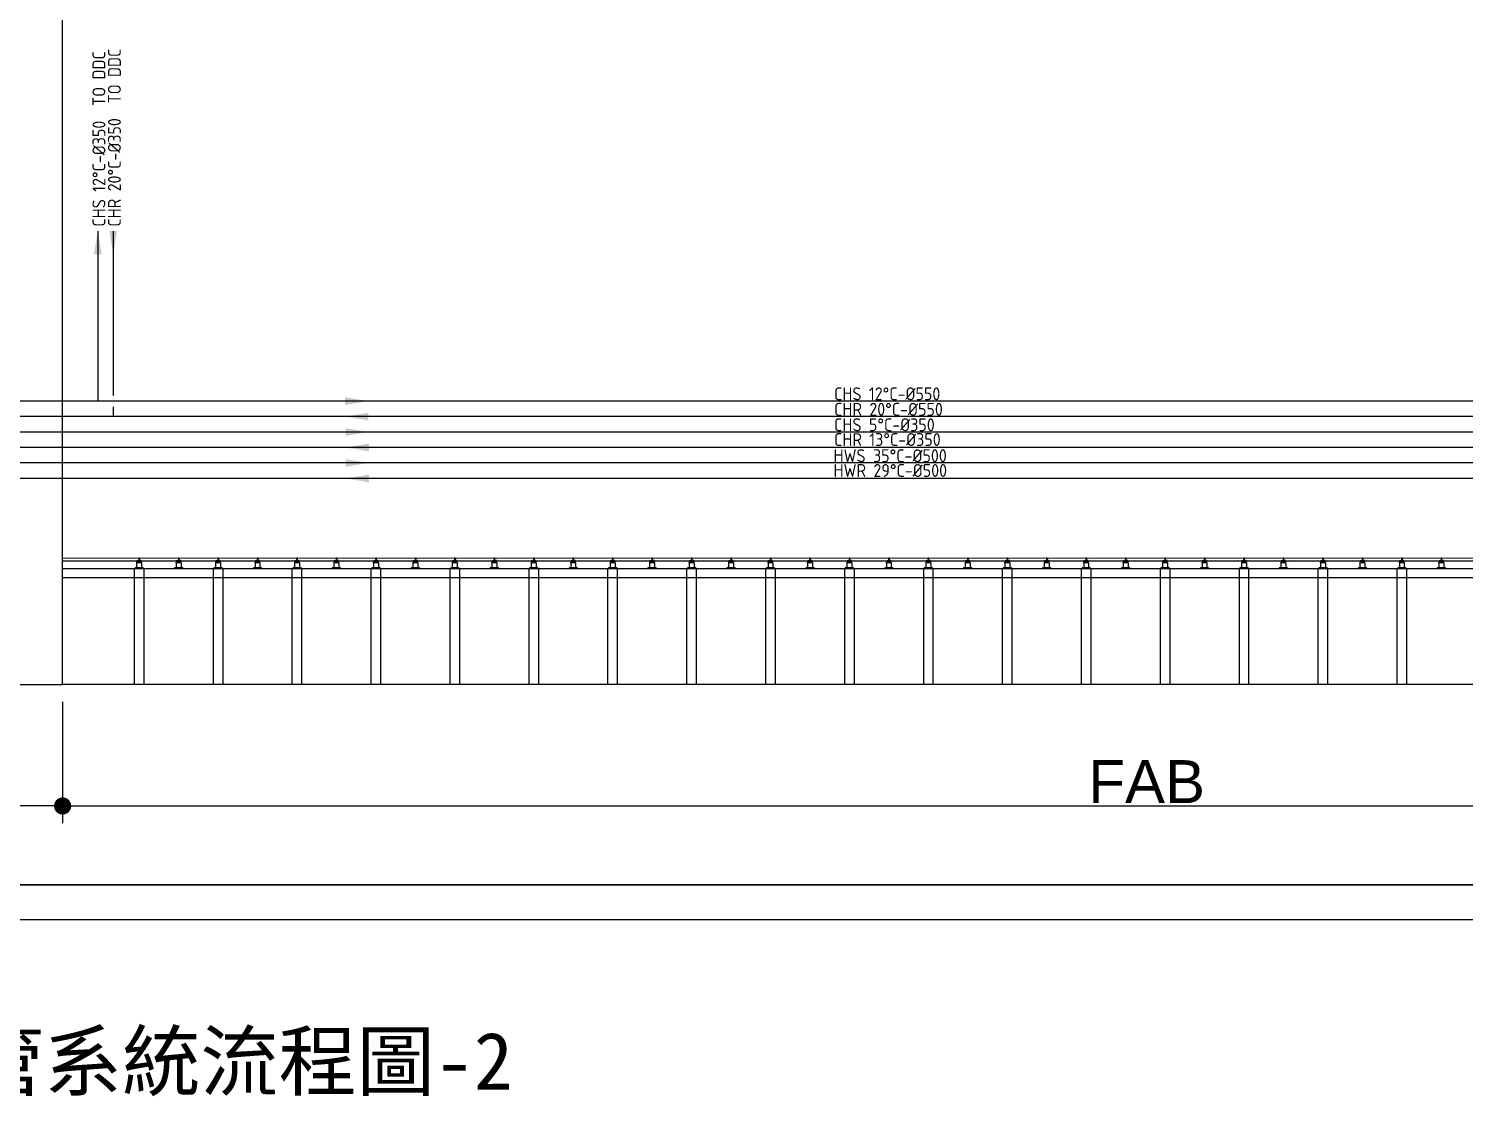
# Model space of a CAD drawing. Header units: millimetres. Extents: x -18 to 822, y 1518 to 2130.
# Drawn here: x 173 to 423.4, y 1517.8 to 1704.1 of the extents above; entities that cross this region are included whole.
import ezdxf

# ---------------------------------------------------------------- set-up
doc = ezdxf.new("R2010")
doc.units = ezdxf.units.MM
for name, color, linetype in [('0-CHR-中溫', 30, 'Continuous'), ('0-CHR-低溫', 4, 'Continuous'), ('0-CHS-中溫', 3, 'Continuous'), ('0-CHS-低溫', 5, 'Continuous'), ('0-HWR', 6, 'Continuous'), ('0-HWS', 1, 'Continuous'), ('A-DETL-01', 1, 'Continuous'), ('DETL-TXT', 4, 'Continuous'), ('M-CEQPM-MAU', 22, 'Continuous'), ('txt', 2, 'Continuous')]:
    doc.layers.add(name, color=color, linetype=linetype)
doc.styles.add('AA-TXT', font='isocp.shx', dxfattribs={"bigfont": 'chineset.shx'})
doc.dimstyles.new('10-dim', dxfattribs={"dimscale": 10, "dimtxt": 0.25, "dimasz": 0.1, "dimexe": 0.1, "dimexo": 0.1, "dimgap": 0.05, "dimtad": 1, "dimdec": 0, "dimlfac": 100, "dimdsep": 46, "dimtxsty": 'AA-TXT', "dimblk": 'DOT', "dimcen": 2, "dimclrd": 256, "dimclre": 256, "dimclrt": 256, "dimazin": 0, "dimtfac": 1, "dimtdec": 0, "dimtix": 1, "dimtmove": 2, "dimatfit": 3, "dimldrblk": 'CIR', "dimfxl": 1, "dimtvp": 1, "dimtolj": 1, "dimtzin": 0, "dimarcsym": 0})

# ---------------------------------------------------------------- blocks, each defined once
blk = doc.blocks.new('_DOT')
at = {"color": 0, "linetype": 'ByBlock'}
blk.add_line((-0.5, 0), (-1, 0), dxfattribs=at)
at = {"color": 0, "linetype": 'ByBlock', "const_width": 0.5}
blk.add_lwpolyline([(-0.25, 0, 1), (0.25, 0, 1)], format="xyb", close=True, dxfattribs=at)
blk = doc.blocks.new('*D22')
at = {"layer": 'DEFPOINTS', "color": 0, "transparency": 16777216}
for p in [(178.87, 1589.64), (557.18, 1589.64), (557.18, 1568.44)]:
    blk.add_point(p, dxfattribs=at)
at = {"layer": 'txt', "lineweight": -2, "transparency": 16777216}
for p, q in [((178.87, 1586.64), (178.87, 1565.44)), ((557.18, 1586.64), (557.18, 1565.44)), ((181.87, 1568.44), (554.18, 1568.44))]:
    blk.add_line(p, q, dxfattribs=at)
at = {"layer": 'txt', "lineweight": -2, "transparency": 16777216, "xscale": 3, "yscale": 3, "zscale": 3, "rotation": 180}
blk.add_blockref('_DOT', (178.87, 1568.44), dxfattribs=at)
at = {"layer": 'txt', "lineweight": -2, "transparency": 16777216, "xscale": 3, "yscale": 3, "zscale": 3}
blk.add_blockref('_DOT', (557.18, 1568.44), dxfattribs=at)
at = {"layer": 'txt', "transparency": 16777216, "insert": (368.02, 1572.69), "char_height": 7.5, "attachment_point": 5, "style": 'AA-TXT'}
blk.add_mtext('\\A1;{\\fArial|b0|i0|c0|p34;FAB', dxfattribs=at)
blk = doc.blocks.new('CIR')
at = {"color": 0}
blk.add_line((1, 0), (-1, 0), dxfattribs=at)
at = {"color": 3}
blk.add_circle((0, 0), 0.5, dxfattribs=at)
blk = doc.blocks.new('*D23')
at = {"layer": 'DEFPOINTS', "color": 0, "transparency": 16777216}
for p in [(63.41, 1589.64), (178.87, 1589.64), (63.41, 1568.44)]:
    blk.add_point(p, dxfattribs=at)
at = {"layer": 'txt', "lineweight": -2, "transparency": 16777216}
for p, q in [((63.41, 1586.64), (63.41, 1565.44)), ((178.87, 1586.64), (178.87, 1565.44)), ((175.87, 1568.44), (66.41, 1568.44))]:
    blk.add_line(p, q, dxfattribs=at)
at = {"layer": 'txt', "lineweight": -2, "transparency": 16777216, "xscale": 3, "yscale": 3, "zscale": 3, "rotation": 180}
blk.add_blockref('_DOT', (63.41, 1568.44), dxfattribs=at)
at = {"layer": 'txt', "lineweight": -2, "transparency": 16777216, "xscale": 3, "yscale": 3, "zscale": 3}
blk.add_blockref('_DOT', (178.87, 1568.44), dxfattribs=at)
at = {"layer": 'txt', "transparency": 16777216, "insert": (121.14, 1572.82), "char_height": 7.5, "attachment_point": 5, "style": 'AA-TXT'}
blk.add_mtext('\\A1;{\\fArial|b0|i0|c0|p34;SUPPORT}', dxfattribs=at)
blk = doc.blocks.new('A$Ce967d797')
for p, q in [((2.47, 2.93), (406.53, 2.93)), ((0, 0), (409, 0))]:
    blk.add_line(p, q)
blk = doc.blocks.new('A$C525b6b98')
at = {"xscale": 1.000475039848343, "yscale": 1.000475039848343, "zscale": 1.000475039848343}
blk.add_blockref('A$Ce967d797', (0, 0), dxfattribs=at)

msp = doc.modelspace()

# ---------------------------------------------------------------- linework, layer by layer
msp.add_lwpolyline([(-12.883, 2123.832), (718.279, 2123.832), (717.901, 1554.651), (-13.262, 1554.651)], close=True)
at = {"layer": '0-CHR-中溫', "ltscale": 1000}
for p, q in [((187.704, 1668.78), (187.704, 1640.104)), ((566.775, 1636.404), (37.482, 1636.404)), ((187.704, 1638.104), (187.704, 1636.404))]:
    msp.add_line(p, q, dxfattribs=at)
for points in [[(188.379, 1668.78), (187.704, 1664.73), (187.029, 1668.78)], [(232.218, 1635.729), (228.168, 1636.404), (232.218, 1637.079)]]:
    msp.add_solid(points, dxfattribs=at)
at = {"layer": '0-CHR-低溫', "ltscale": 1000}
msp.add_line((572.175, 1631.004), (32.082, 1631.004), dxfattribs=at)
msp.add_solid([(232.307, 1630.329), (228.257, 1631.004), (232.307, 1631.679)], dxfattribs=at)
at = {"layer": '0-CHS-中溫', "ltscale": 1000}
for p, q in [((185.004, 1668.78), (185.004, 1639.104)), ((564.075, 1639.104), (40.182, 1639.104))]:
    msp.add_line(p, q, dxfattribs=at)
for points in [[(185.679, 1664.73), (185.004, 1668.78), (184.329, 1664.73)], [(228.168, 1638.429), (232.218, 1639.104), (228.168, 1639.779)]]:
    msp.add_solid(points, dxfattribs=at)
at = {"layer": '0-CHS-低溫', "ltscale": 1000}
msp.add_line((569.475, 1633.704), (34.782, 1633.704), dxfattribs=at)
msp.add_solid([(228.257, 1633.029), (232.307, 1633.704), (228.257, 1634.379)], dxfattribs=at)
at = {"layer": '0-HWR', "ltscale": 1000}
msp.add_line((577.575, 1625.604), (26.682, 1625.604), dxfattribs=at)
msp.add_solid([(232.307, 1624.929), (228.257, 1625.604), (232.307, 1626.279)], dxfattribs=at)
at = {"layer": '0-HWS', "ltscale": 1000}
msp.add_line((574.875, 1628.304), (29.382, 1628.304), dxfattribs=at)
msp.add_solid([(228.257, 1627.629), (232.307, 1628.304), (228.257, 1628.979)], dxfattribs=at)
at = {"layer": 'A-DETL-01', "linetype": 'Continuous'}
msp.add_line((63.41, 1589.64), (178.866, 1589.64), dxfattribs=at)
msp.add_lwpolyline([(557.183, 2033.157), (557.183, 1589.64), (178.866, 1589.64), (178.866, 2033.157)], close=True, dxfattribs=at)
at = {"layer": 'DEFPOINTS'}
msp.add_lwpolyline([(-12.883, 2123.832), (717.523, 2123.832), (717.523, 1554.651), (-12.883, 1554.651)], close=True, dxfattribs=at)
at = {"layer": 'M-CEQPM-MAU', "ltscale": 0.1}
for p, q in [((178.866, 1611.716), (557.183, 1611.784)), ((557.183, 1611.211), (178.866, 1611.143)), ((191.788, 1610.849), (191.788, 1610.088)), ((192.652, 1610.849), (191.788, 1610.849)), ((192.616, 1610.971), (191.823, 1610.971)), ((191.823, 1610.849), (191.823, 1610.971)), ((191.845, 1611.265), (191.919, 1611.265)), ((191.845, 1611.265), (191.845, 1610.971)), ((191.919, 1611.265), (191.919, 1611.205)), ((192.173, 1611.205), (191.919, 1611.205)), ((192.22, 1611.78), (192.128, 1611.205)), ((192.176, 1611.265), (192.162, 1610.971)), ((192.263, 1611.265), (192.176, 1611.265)), ((192.22, 1611.78), (192.312, 1611.205)), ((192.263, 1611.265), (192.278, 1610.971)), ((192.521, 1611.205), (192.266, 1611.205)), ((192.521, 1611.265), (192.521, 1611.205)), ((192.594, 1611.265), (192.521, 1611.265)), ((192.594, 1611.265), (192.594, 1610.971)), ((192.616, 1610.849), (192.616, 1610.971)), ((192.652, 1610.849), (192.652, 1610.088)), ((198.673, 1610.849), (198.673, 1610.088)), ((199.537, 1610.849), (198.673, 1610.849)), ((199.501, 1610.971), (198.708, 1610.971)), ((198.708, 1610.849), (198.708, 1610.971)), ((198.73, 1611.265), (198.804, 1611.265)), ((198.73, 1611.265), (198.73, 1610.971)), ((198.804, 1611.265), (198.804, 1611.205)), ((199.058, 1611.205), (198.804, 1611.205)), ((199.105, 1611.78), (199.013, 1611.205)), ((199.061, 1611.265), (199.047, 1610.971)), ((199.148, 1611.265), (199.061, 1611.265)), ((199.105, 1611.78), (199.197, 1611.205)), ((199.148, 1611.265), (199.163, 1610.971)), ((199.406, 1611.205), (199.151, 1611.205)), ((199.406, 1611.265), (199.406, 1611.205)), ((199.479, 1611.265), (199.406, 1611.265)), ((199.479, 1611.265), (199.479, 1610.971)), ((199.501, 1610.849), (199.501, 1610.971)), ((199.537, 1610.849), (199.537, 1610.088)), ((205.558, 1610.849), (205.558, 1610.088)), ((206.422, 1610.849), (205.558, 1610.849)), ((206.386, 1610.971), (205.593, 1610.971)), ((205.593, 1610.849), (205.593, 1610.971)), ((205.615, 1611.265), (205.689, 1611.265)), ((205.615, 1611.265), (205.615, 1610.971)), ((205.689, 1611.265), (205.689, 1611.205)), ((205.943, 1611.205), (205.689, 1611.205)), ((205.99, 1611.78), (205.898, 1611.205)), ((205.946, 1611.265), (205.932, 1610.971)), ((206.033, 1611.265), (205.946, 1611.265)), ((205.99, 1611.78), (206.082, 1611.205)), ((206.033, 1611.265), (206.048, 1610.971)), ((206.291, 1611.205), (206.036, 1611.205)), ((206.291, 1611.265), (206.291, 1611.205)), ((206.364, 1611.265), (206.291, 1611.265)), ((206.364, 1611.265), (206.364, 1610.971)), ((206.386, 1610.849), (206.386, 1610.971)), ((206.422, 1610.849), (206.422, 1610.088)), ((212.443, 1610.849), (212.443, 1610.088)), ((213.307, 1610.849), (212.443, 1610.849)), ((213.271, 1610.971), (212.478, 1610.971)), ((212.478, 1610.849), (212.478, 1610.971)), ((212.5, 1611.265), (212.574, 1611.265)), ((212.5, 1611.265), (212.5, 1610.971)), ((212.574, 1611.265), (212.574, 1611.205)), ((212.828, 1611.205), (212.574, 1611.205)), ((212.875, 1611.78), (212.783, 1611.205)), ((212.831, 1611.265), (212.817, 1610.971)), ((212.918, 1611.265), (212.831, 1611.265)), ((212.875, 1611.78), (212.967, 1611.205)), ((212.918, 1611.265), (212.933, 1610.971)), ((213.176, 1611.205), (212.921, 1611.205)), ((213.176, 1611.265), (213.176, 1611.205)), ((213.249, 1611.265), (213.176, 1611.265)), ((213.249, 1611.265), (213.249, 1610.971)), ((213.271, 1610.849), (213.271, 1610.971)), ((213.307, 1610.849), (213.307, 1610.088)), ((219.328, 1610.849), (219.328, 1610.088)), ((220.192, 1610.849), (219.328, 1610.849)), ((220.156, 1610.971), (219.363, 1610.971)), ((219.363, 1610.849), (219.363, 1610.971)), ((219.385, 1611.265), (219.459, 1611.265)), ((219.385, 1611.265), (219.385, 1610.971)), ((219.459, 1611.265), (219.459, 1611.205)), ((219.713, 1611.205), (219.459, 1611.205)), ((219.76, 1611.78), (219.668, 1611.205)), ((219.716, 1611.265), (219.702, 1610.971)), ((219.803, 1611.265), (219.716, 1611.265)), ((219.76, 1611.78), (219.852, 1611.205)), ((219.803, 1611.265), (219.818, 1610.971)), ((220.061, 1611.205), (219.806, 1611.205)), ((220.061, 1611.265), (220.061, 1611.205)), ((220.134, 1611.265), (220.061, 1611.265)), ((220.134, 1611.265), (220.134, 1610.971)), ((220.156, 1610.849), (220.156, 1610.971)), ((220.192, 1610.849), (220.192, 1610.088)), ((226.213, 1610.849), (226.213, 1610.088)), ((227.077, 1610.849), (226.213, 1610.849)), ((227.041, 1610.971), (226.248, 1610.971)), ((226.248, 1610.849), (226.248, 1610.971)), ((226.27, 1611.265), (226.344, 1611.265)), ((226.27, 1611.265), (226.27, 1610.971)), ((226.344, 1611.265), (226.344, 1611.205)), ((226.598, 1611.205), (226.344, 1611.205)), ((226.645, 1611.78), (226.553, 1611.205)), ((226.601, 1611.265), (226.587, 1610.971)), ((226.688, 1611.265), (226.601, 1611.265)), ((226.645, 1611.78), (226.737, 1611.205)), ((226.688, 1611.265), (226.703, 1610.971)), ((226.946, 1611.205), (226.691, 1611.205)), ((226.946, 1611.265), (226.946, 1611.205)), ((227.019, 1611.265), (226.946, 1611.265)), ((227.019, 1611.265), (227.019, 1610.971)), ((227.041, 1610.849), (227.041, 1610.971)), ((227.077, 1610.849), (227.077, 1610.088)), ((233.098, 1610.849), (233.098, 1610.088)), ((233.962, 1610.849), (233.098, 1610.849)), ((233.926, 1610.971), (233.133, 1610.971)), ((233.133, 1610.849), (233.133, 1610.971)), ((233.155, 1611.265), (233.229, 1611.265)), ((233.155, 1611.265), (233.155, 1610.971)), ((233.229, 1611.265), (233.229, 1611.205)), ((233.483, 1611.205), (233.229, 1611.205)), ((233.53, 1611.78), (233.438, 1611.205)), ((233.486, 1611.265), (233.472, 1610.971)), ((233.573, 1611.265), (233.486, 1611.265)), ((233.53, 1611.78), (233.622, 1611.205)), ((233.573, 1611.265), (233.588, 1610.971)), ((233.831, 1611.205), (233.576, 1611.205)), ((233.831, 1611.265), (233.831, 1611.205)), ((233.904, 1611.265), (233.831, 1611.265)), ((233.904, 1611.265), (233.904, 1610.971)), ((233.926, 1610.849), (233.926, 1610.971)), ((233.962, 1610.849), (233.962, 1610.088)), ((239.983, 1610.849), (239.983, 1610.088)), ((240.847, 1610.849), (239.983, 1610.849)), ((240.811, 1610.971), (240.018, 1610.971)), ((240.018, 1610.849), (240.018, 1610.971)), ((240.04, 1611.265), (240.114, 1611.265)), ((240.04, 1611.265), (240.04, 1610.971)), ((240.114, 1611.265), (240.114, 1611.205)), ((240.368, 1611.205), (240.114, 1611.205)), ((240.415, 1611.78), (240.323, 1611.205)), ((240.371, 1611.265), (240.357, 1610.971)), ((240.458, 1611.265), (240.371, 1611.265)), ((240.415, 1611.78), (240.507, 1611.205)), ((240.458, 1611.265), (240.473, 1610.971)), ((240.716, 1611.205), (240.461, 1611.205)), ((240.716, 1611.265), (240.716, 1611.205)), ((240.789, 1611.265), (240.716, 1611.265)), ((240.789, 1611.265), (240.789, 1610.971)), ((240.811, 1610.849), (240.811, 1610.971)), ((240.847, 1610.849), (240.847, 1610.088)), ((246.868, 1610.849), (246.868, 1610.088)), ((247.732, 1610.849), (246.868, 1610.849)), ((247.696, 1610.971), (246.903, 1610.971)), ((246.903, 1610.849), (246.903, 1610.971)), ((246.925, 1611.265), (246.999, 1611.265)), ((246.925, 1611.265), (246.925, 1610.971)), ((246.999, 1611.265), (246.999, 1611.205)), ((247.253, 1611.205), (246.999, 1611.205)), ((247.3, 1611.78), (247.208, 1611.205)), ((247.256, 1611.265), (247.242, 1610.971)), ((247.343, 1611.265), (247.256, 1611.265)), ((247.3, 1611.78), (247.392, 1611.205)), ((247.343, 1611.265), (247.358, 1610.971)), ((247.601, 1611.205), (247.346, 1611.205)), ((247.601, 1611.265), (247.601, 1611.205)), ((247.674, 1611.265), (247.601, 1611.265)), ((247.674, 1611.265), (247.674, 1610.971)), ((247.696, 1610.849), (247.696, 1610.971)), ((247.732, 1610.849), (247.732, 1610.088)), ((253.753, 1610.849), (253.753, 1610.088)), ((254.617, 1610.849), (253.753, 1610.849)), ((254.581, 1610.971), (253.788, 1610.971)), ((253.788, 1610.849), (253.788, 1610.971)), ((253.81, 1611.265), (253.884, 1611.265)), ((253.81, 1611.265), (253.81, 1610.971)), ((253.884, 1611.265), (253.884, 1611.205)), ((254.138, 1611.205), (253.884, 1611.205)), ((254.185, 1611.78), (254.093, 1611.205)), ((254.141, 1611.265), (254.127, 1610.971)), ((254.228, 1611.265), (254.141, 1611.265)), ((254.185, 1611.78), (254.277, 1611.205)), ((254.228, 1611.265), (254.243, 1610.971)), ((254.486, 1611.205), (254.231, 1611.205)), ((254.486, 1611.265), (254.486, 1611.205)), ((254.559, 1611.265), (254.486, 1611.265)), ((254.559, 1611.265), (254.559, 1610.971)), ((254.581, 1610.849), (254.581, 1610.971)), ((254.617, 1610.849), (254.617, 1610.088)), ((260.638, 1610.849), (260.638, 1610.088)), ((261.502, 1610.849), (260.638, 1610.849)), ((261.466, 1610.971), (260.673, 1610.971)), ((260.673, 1610.849), (260.673, 1610.971)), ((260.695, 1611.265), (260.769, 1611.265)), ((260.695, 1611.265), (260.695, 1610.971)), ((260.769, 1611.265), (260.769, 1611.205)), ((261.023, 1611.205), (260.769, 1611.205)), ((261.07, 1611.78), (260.978, 1611.205)), ((261.026, 1611.265), (261.012, 1610.971)), ((261.113, 1611.265), (261.026, 1611.265)), ((261.07, 1611.78), (261.162, 1611.205)), ((261.113, 1611.265), (261.128, 1610.971)), ((261.371, 1611.205), (261.116, 1611.205)), ((261.371, 1611.265), (261.371, 1611.205)), ((261.444, 1611.265), (261.371, 1611.265)), ((261.444, 1611.265), (261.444, 1610.971)), ((261.466, 1610.849), (261.466, 1610.971)), ((261.502, 1610.849), (261.502, 1610.088)), ((267.523, 1610.849), (267.523, 1610.088)), ((268.387, 1610.849), (267.523, 1610.849)), ((267.523, 1610.849), (267.523, 1610.088)), ((268.387, 1610.849), (267.523, 1610.849)), ((268.351, 1610.971), (267.558, 1610.971)), ((267.558, 1610.849), (267.558, 1610.971)), ((268.351, 1610.971), (267.558, 1610.971)), ((267.558, 1610.849), (267.558, 1610.971)), ((267.58, 1611.265), (267.654, 1611.265)), ((267.58, 1611.265), (267.58, 1610.971)), ((267.58, 1611.265), (267.654, 1611.265)), ((267.58, 1611.265), (267.58, 1610.971)), ((267.654, 1611.265), (267.654, 1611.205)), ((267.654, 1611.265), (267.654, 1611.205)), ((267.908, 1611.205), (267.654, 1611.205)), ((267.908, 1611.205), (267.654, 1611.205)), ((267.955, 1611.78), (267.863, 1611.205)), ((267.955, 1611.78), (267.863, 1611.205)), ((267.911, 1611.265), (267.897, 1610.971)), ((267.911, 1611.265), (267.897, 1610.971)), ((267.998, 1611.265), (267.911, 1611.265)), ((267.998, 1611.265), (267.911, 1611.265)), ((267.955, 1611.78), (268.047, 1611.205)), ((267.955, 1611.78), (268.047, 1611.205)), ((267.998, 1611.265), (268.013, 1610.971)), ((267.998, 1611.265), (268.013, 1610.971)), ((268.256, 1611.205), (268.001, 1611.205)), ((268.256, 1611.205), (268.001, 1611.205)), ((268.256, 1611.265), (268.256, 1611.205)), ((268.329, 1611.265), (268.256, 1611.265)), ((268.256, 1611.265), (268.256, 1611.205)), ((268.329, 1611.265), (268.256, 1611.265)), ((268.329, 1611.265), (268.329, 1610.971)), ((268.329, 1611.265), (268.329, 1610.971)), ((268.351, 1610.849), (268.351, 1610.971)), ((268.351, 1610.849), (268.351, 1610.971)), ((268.387, 1610.849), (268.387, 1610.088)), ((268.387, 1610.849), (268.387, 1610.088)), ((274.408, 1610.849), (274.408, 1610.088)), ((275.272, 1610.849), (274.408, 1610.849)), ((275.236, 1610.971), (274.443, 1610.971)), ((274.443, 1610.849), (274.443, 1610.971)), ((274.465, 1611.265), (274.539, 1611.265)), ((274.465, 1611.265), (274.465, 1610.971)), ((274.539, 1611.265), (274.539, 1611.205)), ((274.793, 1611.205), (274.539, 1611.205)), ((274.84, 1611.78), (274.748, 1611.205)), ((274.796, 1611.265), (274.782, 1610.971)), ((274.883, 1611.265), (274.796, 1611.265)), ((274.84, 1611.78), (274.932, 1611.205)), ((274.883, 1611.265), (274.898, 1610.971)), ((275.141, 1611.205), (274.886, 1611.205)), ((275.141, 1611.265), (275.141, 1611.205)), ((275.214, 1611.265), (275.141, 1611.265)), ((275.214, 1611.265), (275.214, 1610.971)), ((275.236, 1610.849), (275.236, 1610.971)), ((275.272, 1610.849), (275.272, 1610.088)), ((281.293, 1610.849), (281.293, 1610.088)), ((282.157, 1610.849), (281.293, 1610.849)), ((282.121, 1610.971), (281.328, 1610.971)), ((281.328, 1610.849), (281.328, 1610.971)), ((281.35, 1611.265), (281.424, 1611.265)), ((281.35, 1611.265), (281.35, 1610.971)), ((281.424, 1611.265), (281.424, 1611.205)), ((281.678, 1611.205), (281.424, 1611.205)), ((281.725, 1611.78), (281.633, 1611.205)), ((281.681, 1611.265), (281.667, 1610.971)), ((281.768, 1611.265), (281.681, 1611.265)), ((281.725, 1611.78), (281.817, 1611.205)), ((281.768, 1611.265), (281.783, 1610.971)), ((282.026, 1611.205), (281.771, 1611.205)), ((282.026, 1611.265), (282.026, 1611.205)), ((282.099, 1611.265), (282.026, 1611.265)), ((282.099, 1611.265), (282.099, 1610.971)), ((282.121, 1610.849), (282.121, 1610.971)), ((282.157, 1610.849), (282.157, 1610.088)), ((288.178, 1610.849), (288.178, 1610.088)), ((289.042, 1610.849), (288.178, 1610.849)), ((289.006, 1610.971), (288.213, 1610.971)), ((288.213, 1610.849), (288.213, 1610.971)), ((288.235, 1611.265), (288.309, 1611.265)), ((288.235, 1611.265), (288.235, 1610.971)), ((288.309, 1611.265), (288.309, 1611.205)), ((288.563, 1611.205), (288.309, 1611.205)), ((288.61, 1611.78), (288.518, 1611.205)), ((288.566, 1611.265), (288.552, 1610.971)), ((288.653, 1611.265), (288.566, 1611.265)), ((288.61, 1611.78), (288.702, 1611.205)), ((288.653, 1611.265), (288.668, 1610.971)), ((288.911, 1611.205), (288.656, 1611.205)), ((288.911, 1611.265), (288.911, 1611.205)), ((288.984, 1611.265), (288.911, 1611.265)), ((288.984, 1611.265), (288.984, 1610.971)), ((289.006, 1610.849), (289.006, 1610.971)), ((289.042, 1610.849), (289.042, 1610.088)), ((295.063, 1610.849), (295.063, 1610.088)), ((295.927, 1610.849), (295.063, 1610.849)), ((295.891, 1610.971), (295.098, 1610.971)), ((295.098, 1610.849), (295.098, 1610.971)), ((295.12, 1611.265), (295.194, 1611.265)), ((295.12, 1611.265), (295.12, 1610.971)), ((295.194, 1611.265), (295.194, 1611.205)), ((295.448, 1611.205), (295.194, 1611.205)), ((295.495, 1611.78), (295.403, 1611.205)), ((295.451, 1611.265), (295.437, 1610.971)), ((295.538, 1611.265), (295.451, 1611.265)), ((295.495, 1611.78), (295.587, 1611.205)), ((295.538, 1611.265), (295.553, 1610.971)), ((295.796, 1611.205), (295.541, 1611.205)), ((295.796, 1611.265), (295.796, 1611.205)), ((295.869, 1611.265), (295.796, 1611.265)), ((295.869, 1611.265), (295.869, 1610.971)), ((295.891, 1610.849), (295.891, 1610.971)), ((295.927, 1610.849), (295.927, 1610.088)), ((301.948, 1610.849), (301.948, 1610.088)), ((302.812, 1610.849), (301.948, 1610.849)), ((302.776, 1610.971), (301.983, 1610.971)), ((301.983, 1610.849), (301.983, 1610.971)), ((302.005, 1611.265), (302.079, 1611.265)), ((302.005, 1611.265), (302.005, 1610.971)), ((302.079, 1611.265), (302.079, 1611.205)), ((302.333, 1611.205), (302.079, 1611.205)), ((302.38, 1611.78), (302.288, 1611.205)), ((302.336, 1611.265), (302.322, 1610.971)), ((302.423, 1611.265), (302.336, 1611.265)), ((302.38, 1611.78), (302.472, 1611.205)), ((302.423, 1611.265), (302.438, 1610.971)), ((302.681, 1611.205), (302.426, 1611.205)), ((302.681, 1611.265), (302.681, 1611.205)), ((302.754, 1611.265), (302.681, 1611.265)), ((302.754, 1611.265), (302.754, 1610.971)), ((302.776, 1610.849), (302.776, 1610.971)), ((302.812, 1610.849), (302.812, 1610.088)), ((308.833, 1610.849), (308.833, 1610.088)), ((309.697, 1610.849), (308.833, 1610.849)), ((309.661, 1610.971), (308.868, 1610.971)), ((308.868, 1610.849), (308.868, 1610.971)), ((308.89, 1611.265), (308.964, 1611.265)), ((308.89, 1611.265), (308.89, 1610.971)), ((308.964, 1611.265), (308.964, 1611.205)), ((309.218, 1611.205), (308.964, 1611.205)), ((309.265, 1611.78), (309.173, 1611.205)), ((309.221, 1611.265), (309.207, 1610.971)), ((309.308, 1611.265), (309.221, 1611.265)), ((309.265, 1611.78), (309.357, 1611.205)), ((309.308, 1611.265), (309.323, 1610.971)), ((309.566, 1611.205), (309.311, 1611.205)), ((309.566, 1611.265), (309.566, 1611.205)), ((309.639, 1611.265), (309.566, 1611.265)), ((309.639, 1611.265), (309.639, 1610.971)), ((309.661, 1610.849), (309.661, 1610.971)), ((309.697, 1610.849), (309.697, 1610.088)), ((315.718, 1610.849), (315.718, 1610.088)), ((316.582, 1610.849), (315.718, 1610.849)), ((316.546, 1610.971), (315.753, 1610.971)), ((315.753, 1610.849), (315.753, 1610.971)), ((315.775, 1611.265), (315.849, 1611.265)), ((315.775, 1611.265), (315.775, 1610.971)), ((315.849, 1611.265), (315.849, 1611.205)), ((316.103, 1611.205), (315.849, 1611.205)), ((316.15, 1611.78), (316.058, 1611.205)), ((316.106, 1611.265), (316.092, 1610.971)), ((316.193, 1611.265), (316.106, 1611.265)), ((316.15, 1611.78), (316.242, 1611.205)), ((316.193, 1611.265), (316.208, 1610.971)), ((316.451, 1611.205), (316.196, 1611.205)), ((316.451, 1611.265), (316.451, 1611.205)), ((316.524, 1611.265), (316.451, 1611.265)), ((316.524, 1611.265), (316.524, 1610.971)), ((316.546, 1610.849), (316.546, 1610.971)), ((316.582, 1610.849), (316.582, 1610.088)), ((322.603, 1610.849), (322.603, 1610.088)), ((323.467, 1610.849), (322.603, 1610.849)), ((323.431, 1610.971), (322.638, 1610.971)), ((322.638, 1610.849), (322.638, 1610.971)), ((322.66, 1611.265), (322.734, 1611.265)), ((322.66, 1611.265), (322.66, 1610.971)), ((322.734, 1611.265), (322.734, 1611.205)), ((322.988, 1611.205), (322.734, 1611.205)), ((323.035, 1611.78), (322.943, 1611.205)), ((322.991, 1611.265), (322.977, 1610.971)), ((323.078, 1611.265), (322.991, 1611.265)), ((323.035, 1611.78), (323.127, 1611.205)), ((323.078, 1611.265), (323.093, 1610.971)), ((323.336, 1611.205), (323.081, 1611.205)), ((323.336, 1611.265), (323.336, 1611.205)), ((323.409, 1611.265), (323.336, 1611.265)), ((323.409, 1611.265), (323.409, 1610.971)), ((323.431, 1610.849), (323.431, 1610.971)), ((323.467, 1610.849), (323.467, 1610.088)), ((329.488, 1610.849), (329.488, 1610.088)), ((330.352, 1610.849), (329.488, 1610.849)), ((330.316, 1610.971), (329.523, 1610.971)), ((329.523, 1610.849), (329.523, 1610.971)), ((329.545, 1611.265), (329.619, 1611.265)), ((329.545, 1611.265), (329.545, 1610.971)), ((329.619, 1611.265), (329.619, 1611.205)), ((329.873, 1611.205), (329.619, 1611.205)), ((329.92, 1611.78), (329.828, 1611.205)), ((329.876, 1611.265), (329.862, 1610.971)), ((329.963, 1611.265), (329.876, 1611.265)), ((329.92, 1611.78), (330.012, 1611.205)), ((329.963, 1611.265), (329.978, 1610.971)), ((330.221, 1611.205), (329.966, 1611.205)), ((330.221, 1611.265), (330.221, 1611.205)), ((330.294, 1611.265), (330.221, 1611.265)), ((330.294, 1611.265), (330.294, 1610.971)), ((330.316, 1610.849), (330.316, 1610.971)), ((330.352, 1610.849), (330.352, 1610.088)), ((336.373, 1610.849), (336.373, 1610.088)), ((337.237, 1610.849), (336.373, 1610.849)), ((337.201, 1610.971), (336.408, 1610.971)), ((336.408, 1610.849), (336.408, 1610.971)), ((336.43, 1611.265), (336.504, 1611.265)), ((336.43, 1611.265), (336.43, 1610.971)), ((336.504, 1611.265), (336.504, 1611.205)), ((336.758, 1611.205), (336.504, 1611.205)), ((336.805, 1611.78), (336.713, 1611.205)), ((336.761, 1611.265), (336.747, 1610.971)), ((336.848, 1611.265), (336.761, 1611.265)), ((336.805, 1611.78), (336.897, 1611.205)), ((336.848, 1611.265), (336.863, 1610.971)), ((337.106, 1611.205), (336.851, 1611.205)), ((337.106, 1611.265), (337.106, 1611.205)), ((337.179, 1611.265), (337.106, 1611.265)), ((337.179, 1611.265), (337.179, 1610.971)), ((337.201, 1610.849), (337.201, 1610.971)), ((337.237, 1610.849), (337.237, 1610.088)), ((343.258, 1610.849), (343.258, 1610.088)), ((344.122, 1610.849), (343.258, 1610.849)), ((344.086, 1610.971), (343.293, 1610.971)), ((343.293, 1610.849), (343.293, 1610.971)), ((343.315, 1611.265), (343.389, 1611.265)), ((343.315, 1611.265), (343.315, 1610.971)), ((343.389, 1611.265), (343.389, 1611.205)), ((343.643, 1611.205), (343.389, 1611.205)), ((343.69, 1611.78), (343.598, 1611.205)), ((343.646, 1611.265), (343.632, 1610.971)), ((343.733, 1611.265), (343.646, 1611.265)), ((343.69, 1611.78), (343.782, 1611.205)), ((343.733, 1611.265), (343.748, 1610.971)), ((343.991, 1611.205), (343.736, 1611.205)), ((343.991, 1611.265), (343.991, 1611.205)), ((344.064, 1611.265), (343.991, 1611.265)), ((344.064, 1611.265), (344.064, 1610.971)), ((344.086, 1610.849), (344.086, 1610.971)), ((344.122, 1610.849), (344.122, 1610.088)), ((350.143, 1610.849), (350.143, 1610.088)), ((351.007, 1610.849), (350.143, 1610.849)), ((350.971, 1610.971), (350.178, 1610.971)), ((350.178, 1610.849), (350.178, 1610.971)), ((350.2, 1611.265), (350.274, 1611.265)), ((350.2, 1611.265), (350.2, 1610.971)), ((350.274, 1611.265), (350.274, 1611.205)), ((350.528, 1611.205), (350.274, 1611.205)), ((350.575, 1611.78), (350.483, 1611.205)), ((350.531, 1611.265), (350.517, 1610.971)), ((350.618, 1611.265), (350.531, 1611.265)), ((350.575, 1611.78), (350.667, 1611.205)), ((350.618, 1611.265), (350.633, 1610.971)), ((350.876, 1611.205), (350.621, 1611.205)), ((350.876, 1611.265), (350.876, 1611.205)), ((350.949, 1611.265), (350.876, 1611.265)), ((350.949, 1611.265), (350.949, 1610.971)), ((350.971, 1610.849), (350.971, 1610.971)), ((351.007, 1610.849), (351.007, 1610.088)), ((357.028, 1610.849), (357.028, 1610.088)), ((357.892, 1610.849), (357.028, 1610.849)), ((357.856, 1610.971), (357.063, 1610.971)), ((357.063, 1610.849), (357.063, 1610.971)), ((357.085, 1611.265), (357.159, 1611.265)), ((357.085, 1611.265), (357.085, 1610.971)), ((357.159, 1611.265), (357.159, 1611.205)), ((357.413, 1611.205), (357.159, 1611.205)), ((357.46, 1611.78), (357.368, 1611.205)), ((357.416, 1611.265), (357.402, 1610.971)), ((357.503, 1611.265), (357.416, 1611.265)), ((357.46, 1611.78), (357.552, 1611.205)), ((357.503, 1611.265), (357.518, 1610.971)), ((357.761, 1611.205), (357.506, 1611.205)), ((357.761, 1611.265), (357.761, 1611.205)), ((357.834, 1611.265), (357.761, 1611.265)), ((357.834, 1611.265), (357.834, 1610.971)), ((357.856, 1610.849), (357.856, 1610.971)), ((357.892, 1610.849), (357.892, 1610.088)), ((363.913, 1610.849), (363.913, 1610.088)), ((364.777, 1610.849), (363.913, 1610.849)), ((364.741, 1610.971), (363.948, 1610.971)), ((363.948, 1610.849), (363.948, 1610.971)), ((363.97, 1611.265), (364.044, 1611.265)), ((363.97, 1611.265), (363.97, 1610.971)), ((364.044, 1611.265), (364.044, 1611.205)), ((364.298, 1611.205), (364.044, 1611.205)), ((364.345, 1611.78), (364.253, 1611.205)), ((364.301, 1611.265), (364.287, 1610.971)), ((364.388, 1611.265), (364.301, 1611.265)), ((364.345, 1611.78), (364.437, 1611.205)), ((364.388, 1611.265), (364.403, 1610.971)), ((364.646, 1611.205), (364.391, 1611.205)), ((364.646, 1611.265), (364.646, 1611.205)), ((364.719, 1611.265), (364.646, 1611.265)), ((364.719, 1611.265), (364.719, 1610.971)), ((364.741, 1610.849), (364.741, 1610.971)), ((364.777, 1610.849), (364.777, 1610.088)), ((370.798, 1610.849), (370.798, 1610.088)), ((371.662, 1610.849), (370.798, 1610.849)), ((371.626, 1610.971), (370.833, 1610.971)), ((370.833, 1610.849), (370.833, 1610.971)), ((370.855, 1611.265), (370.929, 1611.265)), ((370.855, 1611.265), (370.855, 1610.971)), ((370.929, 1611.265), (370.929, 1611.205)), ((371.183, 1611.205), (370.929, 1611.205)), ((371.23, 1611.78), (371.138, 1611.205)), ((371.186, 1611.265), (371.172, 1610.971)), ((371.273, 1611.265), (371.186, 1611.265)), ((371.23, 1611.78), (371.322, 1611.205)), ((371.273, 1611.265), (371.288, 1610.971)), ((371.531, 1611.205), (371.276, 1611.205)), ((371.531, 1611.265), (371.531, 1611.205)), ((371.604, 1611.265), (371.531, 1611.265)), ((371.604, 1611.265), (371.604, 1610.971)), ((371.626, 1610.849), (371.626, 1610.971)), ((371.662, 1610.849), (371.662, 1610.088)), ((377.683, 1610.849), (377.683, 1610.088)), ((378.547, 1610.849), (377.683, 1610.849)), ((378.511, 1610.971), (377.718, 1610.971)), ((377.718, 1610.849), (377.718, 1610.971)), ((377.74, 1611.265), (377.814, 1611.265)), ((377.74, 1611.265), (377.74, 1610.971)), ((377.814, 1611.265), (377.814, 1611.205)), ((378.068, 1611.205), (377.814, 1611.205)), ((378.115, 1611.78), (378.023, 1611.205)), ((378.071, 1611.265), (378.057, 1610.971)), ((378.158, 1611.265), (378.071, 1611.265)), ((378.115, 1611.78), (378.207, 1611.205)), ((378.158, 1611.265), (378.173, 1610.971)), ((378.416, 1611.205), (378.161, 1611.205)), ((378.416, 1611.265), (378.416, 1611.205)), ((378.489, 1611.265), (378.416, 1611.265)), ((378.489, 1611.265), (378.489, 1610.971)), ((378.511, 1610.849), (378.511, 1610.971)), ((378.547, 1610.849), (378.547, 1610.088)), ((384.568, 1610.849), (384.568, 1610.088)), ((385.432, 1610.849), (384.568, 1610.849)), ((385.396, 1610.971), (384.603, 1610.971)), ((384.603, 1610.849), (384.603, 1610.971)), ((384.625, 1611.265), (384.699, 1611.265)), ((384.625, 1611.265), (384.625, 1610.971)), ((384.699, 1611.265), (384.699, 1611.205)), ((384.953, 1611.205), (384.699, 1611.205)), ((385, 1611.78), (384.908, 1611.205)), ((384.956, 1611.265), (384.942, 1610.971)), ((385.043, 1611.265), (384.956, 1611.265)), ((385, 1611.78), (385.092, 1611.205)), ((385.043, 1611.265), (385.058, 1610.971)), ((385.301, 1611.205), (385.046, 1611.205)), ((385.301, 1611.265), (385.301, 1611.205)), ((385.374, 1611.265), (385.301, 1611.265)), ((385.374, 1611.265), (385.374, 1610.971)), ((385.396, 1610.849), (385.396, 1610.971)), ((385.432, 1610.849), (385.432, 1610.088)), ((391.453, 1610.849), (391.453, 1610.088)), ((392.317, 1610.849), (391.453, 1610.849)), ((392.281, 1610.971), (391.488, 1610.971)), ((391.488, 1610.849), (391.488, 1610.971)), ((391.51, 1611.265), (391.584, 1611.265)), ((391.51, 1611.265), (391.51, 1610.971)), ((391.584, 1611.265), (391.584, 1611.205)), ((391.838, 1611.205), (391.584, 1611.205)), ((391.885, 1611.78), (391.793, 1611.205)), ((391.841, 1611.265), (391.827, 1610.971)), ((391.928, 1611.265), (391.841, 1611.265)), ((391.885, 1611.78), (391.977, 1611.205)), ((391.928, 1611.265), (391.943, 1610.971)), ((392.186, 1611.205), (391.931, 1611.205)), ((392.186, 1611.265), (392.186, 1611.205)), ((392.259, 1611.265), (392.186, 1611.265)), ((392.259, 1611.265), (392.259, 1610.971)), ((392.281, 1610.849), (392.281, 1610.971)), ((392.317, 1610.849), (392.317, 1610.088)), ((398.338, 1610.849), (398.338, 1610.088)), ((399.202, 1610.849), (398.338, 1610.849)), ((399.166, 1610.971), (398.373, 1610.971)), ((398.373, 1610.849), (398.373, 1610.971)), ((398.395, 1611.265), (398.469, 1611.265)), ((398.395, 1611.265), (398.395, 1610.971)), ((398.469, 1611.265), (398.469, 1611.205)), ((398.723, 1611.205), (398.469, 1611.205)), ((398.77, 1611.78), (398.678, 1611.205)), ((398.726, 1611.265), (398.712, 1610.971)), ((398.813, 1611.265), (398.726, 1611.265)), ((398.77, 1611.78), (398.862, 1611.205)), ((398.813, 1611.265), (398.828, 1610.971)), ((399.071, 1611.205), (398.816, 1611.205)), ((399.071, 1611.265), (399.071, 1611.205)), ((399.144, 1611.265), (399.071, 1611.265)), ((399.144, 1611.265), (399.144, 1610.971)), ((399.166, 1610.849), (399.166, 1610.971)), ((399.202, 1610.849), (399.202, 1610.088)), ((405.223, 1610.849), (405.223, 1610.088)), ((406.087, 1610.849), (405.223, 1610.849)), ((406.051, 1610.971), (405.258, 1610.971)), ((405.258, 1610.849), (405.258, 1610.971)), ((405.28, 1611.265), (405.354, 1611.265)), ((405.28, 1611.265), (405.28, 1610.971)), ((405.354, 1611.265), (405.354, 1611.205)), ((405.608, 1611.205), (405.354, 1611.205)), ((405.655, 1611.78), (405.563, 1611.205)), ((405.611, 1611.265), (405.597, 1610.971)), ((405.698, 1611.265), (405.611, 1611.265)), ((405.655, 1611.78), (405.747, 1611.205)), ((405.698, 1611.265), (405.713, 1610.971)), ((405.956, 1611.205), (405.701, 1611.205)), ((405.956, 1611.265), (405.956, 1611.205)), ((406.029, 1611.265), (405.956, 1611.265)), ((406.029, 1611.265), (406.029, 1610.971)), ((406.051, 1610.849), (406.051, 1610.971)), ((406.087, 1610.849), (406.087, 1610.088)), ((412.108, 1610.849), (412.108, 1610.088)), ((412.972, 1610.849), (412.108, 1610.849)), ((412.936, 1610.971), (412.143, 1610.971)), ((412.143, 1610.849), (412.143, 1610.971)), ((412.165, 1611.265), (412.239, 1611.265)), ((412.165, 1611.265), (412.165, 1610.971)), ((412.239, 1611.265), (412.239, 1611.205)), ((412.493, 1611.205), (412.239, 1611.205)), ((412.54, 1611.78), (412.448, 1611.205)), ((412.496, 1611.265), (412.482, 1610.971)), ((412.583, 1611.265), (412.496, 1611.265)), ((412.54, 1611.78), (412.632, 1611.205)), ((412.583, 1611.265), (412.598, 1610.971)), ((412.841, 1611.205), (412.586, 1611.205)), ((412.841, 1611.265), (412.841, 1611.205)), ((412.914, 1611.265), (412.841, 1611.265)), ((412.914, 1611.265), (412.914, 1610.971)), ((412.936, 1610.849), (412.936, 1610.971)), ((412.972, 1610.849), (412.972, 1610.088)), ((418.993, 1610.849), (418.993, 1610.088)), ((419.857, 1610.849), (418.993, 1610.849)), ((419.821, 1610.971), (419.028, 1610.971)), ((419.028, 1610.849), (419.028, 1610.971)), ((419.05, 1611.265), (419.124, 1611.265)), ((419.05, 1611.265), (419.05, 1610.971)), ((419.124, 1611.265), (419.124, 1611.205)), ((419.378, 1611.205), (419.124, 1611.205)), ((419.425, 1611.78), (419.333, 1611.205)), ((419.381, 1611.265), (419.367, 1610.971)), ((419.468, 1611.265), (419.381, 1611.265)), ((419.425, 1611.78), (419.517, 1611.205)), ((419.468, 1611.265), (419.483, 1610.971)), ((419.726, 1611.205), (419.471, 1611.205)), ((419.726, 1611.265), (419.726, 1611.205)), ((419.799, 1611.265), (419.726, 1611.265)), ((419.799, 1611.265), (419.799, 1610.971)), ((419.821, 1610.849), (419.821, 1610.971)), ((419.857, 1610.849), (419.857, 1610.088)), ((192.94, 1610.014), (191.5, 1610.014)), ((191.5, 1610.014), (191.5, 1609.897)), ((192.94, 1609.897), (191.5, 1609.897)), ((191.788, 1610.088), (192.652, 1610.088)), ((191.835, 1610.088), (191.835, 1610.017)), ((192.605, 1610.088), (192.605, 1610.014)), ((192.94, 1610.014), (192.94, 1609.897)), ((199.825, 1610.014), (198.385, 1610.014)), ((198.385, 1610.014), (198.385, 1609.897)), ((199.825, 1609.897), (198.385, 1609.897)), ((198.673, 1610.088), (199.537, 1610.088)), ((198.72, 1610.088), (198.72, 1610.017)), ((199.49, 1610.088), (199.49, 1610.014)), ((199.825, 1610.014), (199.825, 1609.897)), ((206.71, 1610.014), (205.27, 1610.014)), ((205.27, 1610.014), (205.27, 1609.897)), ((206.71, 1609.897), (205.27, 1609.897)), ((205.558, 1610.088), (206.422, 1610.088)), ((205.605, 1610.088), (205.605, 1610.017)), ((206.375, 1610.088), (206.375, 1610.014)), ((206.71, 1610.014), (206.71, 1609.897)), ((213.595, 1610.014), (212.155, 1610.014)), ((212.155, 1610.014), (212.155, 1609.897)), ((213.595, 1609.897), (212.155, 1609.897)), ((212.443, 1610.088), (213.307, 1610.088)), ((212.49, 1610.088), (212.49, 1610.017)), ((213.26, 1610.088), (213.26, 1610.014)), ((213.595, 1610.014), (213.595, 1609.897)), ((220.48, 1610.014), (219.04, 1610.014)), ((219.04, 1610.014), (219.04, 1609.897)), ((220.48, 1609.897), (219.04, 1609.897)), ((219.328, 1610.088), (220.192, 1610.088)), ((219.375, 1610.088), (219.375, 1610.017)), ((220.145, 1610.088), (220.145, 1610.014)), ((220.48, 1610.014), (220.48, 1609.897)), ((227.365, 1610.014), (225.925, 1610.014)), ((225.925, 1610.014), (225.925, 1609.897)), ((227.365, 1609.897), (225.925, 1609.897)), ((226.213, 1610.088), (227.077, 1610.088)), ((226.26, 1610.088), (226.26, 1610.017)), ((227.03, 1610.088), (227.03, 1610.014)), ((227.365, 1610.014), (227.365, 1609.897)), ((234.25, 1610.014), (232.81, 1610.014)), ((232.81, 1610.014), (232.81, 1609.897)), ((234.25, 1609.897), (232.81, 1609.897)), ((233.098, 1610.088), (233.962, 1610.088)), ((233.145, 1610.088), (233.145, 1610.017)), ((233.915, 1610.088), (233.915, 1610.014)), ((234.25, 1610.014), (234.25, 1609.897)), ((241.135, 1610.014), (239.695, 1610.014)), ((239.695, 1610.014), (239.695, 1609.897)), ((241.135, 1609.897), (239.695, 1609.897)), ((239.983, 1610.088), (240.847, 1610.088)), ((240.03, 1610.088), (240.03, 1610.017)), ((240.8, 1610.088), (240.8, 1610.014)), ((241.135, 1610.014), (241.135, 1609.897)), ((248.02, 1610.014), (246.58, 1610.014)), ((246.58, 1610.014), (246.58, 1609.897)), ((248.02, 1609.897), (246.58, 1609.897)), ((246.868, 1610.088), (247.732, 1610.088)), ((246.915, 1610.088), (246.915, 1610.017)), ((247.685, 1610.088), (247.685, 1610.014)), ((248.02, 1610.014), (248.02, 1609.897)), ((254.905, 1610.014), (253.465, 1610.014)), ((253.465, 1610.014), (253.465, 1609.897)), ((254.905, 1609.897), (253.465, 1609.897)), ((253.753, 1610.088), (254.617, 1610.088)), ((253.8, 1610.088), (253.8, 1610.017)), ((254.57, 1610.088), (254.57, 1610.014)), ((254.905, 1610.014), (254.905, 1609.897)), ((261.79, 1610.014), (260.35, 1610.014)), ((260.35, 1610.014), (260.35, 1609.897)), ((261.79, 1609.897), (260.35, 1609.897)), ((260.638, 1610.088), (261.502, 1610.088)), ((260.685, 1610.088), (260.685, 1610.017)), ((261.455, 1610.088), (261.455, 1610.014)), ((261.79, 1610.014), (261.79, 1609.897)), ((268.675, 1610.014), (267.235, 1610.014)), ((267.235, 1610.014), (267.235, 1609.897)), ((268.675, 1610.014), (267.235, 1610.014)), ((267.235, 1610.014), (267.235, 1609.897)), ((268.675, 1609.897), (267.235, 1609.897)), ((268.675, 1609.897), (267.235, 1609.897)), ((267.523, 1610.088), (268.387, 1610.088)), ((267.523, 1610.088), (268.387, 1610.088)), ((267.57, 1610.088), (267.57, 1610.017)), ((267.57, 1610.088), (267.57, 1610.017)), ((268.34, 1610.088), (268.34, 1610.014)), ((268.34, 1610.088), (268.34, 1610.014)), ((268.675, 1610.014), (268.675, 1609.897)), ((268.675, 1610.014), (268.675, 1609.897)), ((275.56, 1610.014), (274.12, 1610.014)), ((274.12, 1610.014), (274.12, 1609.897)), ((275.56, 1609.897), (274.12, 1609.897)), ((274.408, 1610.088), (275.272, 1610.088)), ((274.455, 1610.088), (274.455, 1610.017)), ((275.225, 1610.088), (275.225, 1610.014)), ((275.56, 1610.014), (275.56, 1609.897)), ((282.445, 1610.014), (281.005, 1610.014)), ((281.005, 1610.014), (281.005, 1609.897)), ((282.445, 1609.897), (281.005, 1609.897)), ((281.293, 1610.088), (282.157, 1610.088)), ((281.34, 1610.088), (281.34, 1610.017)), ((282.11, 1610.088), (282.11, 1610.014)), ((282.445, 1610.014), (282.445, 1609.897)), ((289.33, 1610.014), (287.89, 1610.014)), ((287.89, 1610.014), (287.89, 1609.897)), ((289.33, 1609.897), (287.89, 1609.897)), ((288.178, 1610.088), (289.042, 1610.088)), ((288.225, 1610.088), (288.225, 1610.017)), ((288.995, 1610.088), (288.995, 1610.014)), ((289.33, 1610.014), (289.33, 1609.897)), ((296.215, 1610.014), (294.775, 1610.014)), ((294.775, 1610.014), (294.775, 1609.897)), ((296.215, 1609.897), (294.775, 1609.897)), ((295.063, 1610.088), (295.927, 1610.088)), ((295.11, 1610.088), (295.11, 1610.017)), ((295.88, 1610.088), (295.88, 1610.014)), ((296.215, 1610.014), (296.215, 1609.897)), ((303.1, 1610.014), (301.66, 1610.014)), ((301.66, 1610.014), (301.66, 1609.897)), ((303.1, 1609.897), (301.66, 1609.897)), ((301.948, 1610.088), (302.812, 1610.088)), ((301.995, 1610.088), (301.995, 1610.017)), ((302.765, 1610.088), (302.765, 1610.014)), ((303.1, 1610.014), (303.1, 1609.897)), ((309.985, 1610.014), (308.545, 1610.014)), ((308.545, 1610.014), (308.545, 1609.897)), ((309.985, 1609.897), (308.545, 1609.897)), ((308.833, 1610.088), (309.697, 1610.088)), ((308.88, 1610.088), (308.88, 1610.017)), ((309.65, 1610.088), (309.65, 1610.014)), ((309.985, 1610.014), (309.985, 1609.897)), ((316.87, 1610.014), (315.43, 1610.014)), ((315.43, 1610.014), (315.43, 1609.897)), ((316.87, 1609.897), (315.43, 1609.897)), ((315.718, 1610.088), (316.582, 1610.088)), ((315.765, 1610.088), (315.765, 1610.017)), ((316.535, 1610.088), (316.535, 1610.014)), ((316.87, 1610.014), (316.87, 1609.897)), ((323.755, 1610.014), (322.315, 1610.014)), ((322.315, 1610.014), (322.315, 1609.897)), ((323.755, 1609.897), (322.315, 1609.897)), ((322.603, 1610.088), (323.467, 1610.088)), ((322.65, 1610.088), (322.65, 1610.017)), ((323.42, 1610.088), (323.42, 1610.014)), ((323.755, 1610.014), (323.755, 1609.897)), ((330.64, 1610.014), (329.2, 1610.014)), ((329.2, 1610.014), (329.2, 1609.897)), ((330.64, 1609.897), (329.2, 1609.897)), ((329.488, 1610.088), (330.352, 1610.088)), ((329.535, 1610.088), (329.535, 1610.017)), ((330.305, 1610.088), (330.305, 1610.014)), ((330.64, 1610.014), (330.64, 1609.897)), ((337.525, 1610.014), (336.085, 1610.014)), ((336.085, 1610.014), (336.085, 1609.897)), ((337.525, 1609.897), (336.085, 1609.897)), ((336.373, 1610.088), (337.237, 1610.088)), ((336.42, 1610.088), (336.42, 1610.017)), ((337.19, 1610.088), (337.19, 1610.014)), ((337.525, 1610.014), (337.525, 1609.897)), ((344.41, 1610.014), (342.97, 1610.014)), ((342.97, 1610.014), (342.97, 1609.897)), ((344.41, 1609.897), (342.97, 1609.897)), ((343.258, 1610.088), (344.122, 1610.088)), ((343.305, 1610.088), (343.305, 1610.017)), ((344.075, 1610.088), (344.075, 1610.014)), ((344.41, 1610.014), (344.41, 1609.897)), ((351.295, 1610.014), (349.855, 1610.014)), ((349.855, 1610.014), (349.855, 1609.897)), ((351.295, 1609.897), (349.855, 1609.897)), ((350.143, 1610.088), (351.007, 1610.088)), ((350.19, 1610.088), (350.19, 1610.017)), ((350.96, 1610.088), (350.96, 1610.014)), ((351.295, 1610.014), (351.295, 1609.897)), ((358.18, 1610.014), (356.74, 1610.014)), ((356.74, 1610.014), (356.74, 1609.897)), ((358.18, 1609.897), (356.74, 1609.897)), ((357.028, 1610.088), (357.892, 1610.088)), ((357.075, 1610.088), (357.075, 1610.017)), ((357.845, 1610.088), (357.845, 1610.014)), ((358.18, 1610.014), (358.18, 1609.897)), ((365.065, 1610.014), (363.625, 1610.014)), ((363.625, 1610.014), (363.625, 1609.897)), ((365.065, 1609.897), (363.625, 1609.897)), ((363.913, 1610.088), (364.777, 1610.088)), ((363.96, 1610.088), (363.96, 1610.017)), ((364.73, 1610.088), (364.73, 1610.014)), ((365.065, 1610.014), (365.065, 1609.897)), ((371.95, 1610.014), (370.51, 1610.014)), ((370.51, 1610.014), (370.51, 1609.897)), ((371.95, 1609.897), (370.51, 1609.897)), ((370.798, 1610.088), (371.662, 1610.088)), ((370.845, 1610.088), (370.845, 1610.017)), ((371.615, 1610.088), (371.615, 1610.014)), ((371.95, 1610.014), (371.95, 1609.897)), ((378.835, 1610.014), (377.395, 1610.014)), ((377.395, 1610.014), (377.395, 1609.897)), ((378.835, 1609.897), (377.395, 1609.897)), ((377.683, 1610.088), (378.547, 1610.088)), ((377.73, 1610.088), (377.73, 1610.017)), ((378.5, 1610.088), (378.5, 1610.014)), ((378.835, 1610.014), (378.835, 1609.897)), ((385.72, 1610.014), (384.28, 1610.014)), ((384.28, 1610.014), (384.28, 1609.897)), ((385.72, 1609.897), (384.28, 1609.897)), ((384.568, 1610.088), (385.432, 1610.088)), ((384.615, 1610.088), (384.615, 1610.017)), ((385.385, 1610.088), (385.385, 1610.014)), ((385.72, 1610.014), (385.72, 1609.897)), ((392.605, 1610.014), (391.165, 1610.014)), ((391.165, 1610.014), (391.165, 1609.897)), ((392.605, 1609.897), (391.165, 1609.897)), ((391.453, 1610.088), (392.317, 1610.088)), ((391.5, 1610.088), (391.5, 1610.017)), ((392.27, 1610.088), (392.27, 1610.014)), ((392.605, 1610.014), (392.605, 1609.897)), ((399.49, 1610.014), (398.05, 1610.014)), ((398.05, 1610.014), (398.05, 1609.897)), ((399.49, 1609.897), (398.05, 1609.897)), ((398.338, 1610.088), (399.202, 1610.088)), ((398.385, 1610.088), (398.385, 1610.017)), ((399.155, 1610.088), (399.155, 1610.014)), ((399.49, 1610.014), (399.49, 1609.897)), ((406.375, 1610.014), (404.935, 1610.014)), ((404.935, 1610.014), (404.935, 1609.897)), ((406.375, 1609.897), (404.935, 1609.897)), ((405.223, 1610.088), (406.087, 1610.088)), ((405.27, 1610.088), (405.27, 1610.017)), ((406.04, 1610.088), (406.04, 1610.014)), ((406.375, 1610.014), (406.375, 1609.897)), ((413.26, 1610.014), (411.82, 1610.014)), ((411.82, 1610.014), (411.82, 1609.897)), ((413.26, 1609.897), (411.82, 1609.897)), ((412.108, 1610.088), (412.972, 1610.088)), ((412.155, 1610.088), (412.155, 1610.017)), ((412.925, 1610.088), (412.925, 1610.014)), ((413.26, 1610.014), (413.26, 1609.897)), ((420.145, 1610.014), (418.705, 1610.014)), ((418.705, 1610.014), (418.705, 1609.897)), ((420.145, 1609.897), (418.705, 1609.897)), ((418.993, 1610.088), (419.857, 1610.088)), ((419.04, 1610.088), (419.04, 1610.017)), ((419.81, 1610.088), (419.81, 1610.014)), ((420.145, 1610.014), (420.145, 1609.897))]:
    msp.add_line(p, q, dxfattribs=at)
msp.add_lwpolyline([(557.183, 1608.277), (178.866, 1608.277), (178.866, 1609.897), (557.183, 1609.897)], dxfattribs=at)
for points in [[(191.41, 1589.64), (191.41, 1609.897), (193.03, 1609.897), (193.03, 1589.64)], [(205.18, 1589.64), (205.18, 1609.897), (206.8, 1609.897), (206.8, 1589.64)], [(218.95, 1589.64), (218.95, 1609.897), (220.57, 1609.897), (220.57, 1589.64)], [(232.72, 1589.64), (232.72, 1609.897), (234.34, 1609.897), (234.34, 1589.64)], [(246.49, 1589.64), (246.49, 1609.897), (248.11, 1609.897), (248.11, 1589.64)], [(260.26, 1589.64), (260.26, 1609.897), (261.88, 1609.897), (261.88, 1589.64)], [(274.03, 1589.64), (274.03, 1609.897), (275.65, 1609.897), (275.65, 1589.64)], [(287.8, 1589.64), (287.8, 1609.897), (289.42, 1609.897), (289.42, 1589.64)], [(301.57, 1589.64), (301.57, 1609.897), (303.19, 1609.897), (303.19, 1589.64)], [(315.34, 1589.64), (315.34, 1609.897), (316.96, 1609.897), (316.96, 1589.64)], [(329.11, 1589.64), (329.11, 1609.897), (330.73, 1609.897), (330.73, 1589.64)], [(342.88, 1589.64), (342.88, 1609.897), (344.5, 1609.897), (344.5, 1589.64)], [(356.65, 1589.64), (356.65, 1609.897), (358.27, 1609.897), (358.27, 1589.64)], [(370.42, 1589.64), (370.42, 1609.897), (372.04, 1609.897), (372.04, 1589.64)], [(384.19, 1589.64), (384.19, 1609.897), (385.81, 1609.897), (385.81, 1589.64)], [(397.96, 1589.64), (397.96, 1609.897), (399.58, 1609.897), (399.58, 1589.64)], [(411.73, 1589.64), (411.73, 1609.897), (413.35, 1609.897), (413.35, 1589.64)]]:
    msp.add_lwpolyline(points, close=True, dxfattribs=at)

# ---------------------------------------------------------------- block references
at = {"ltscale": 2, "xscale": 2.052814562332979, "yscale": 2.052814562332979, "zscale": 2.052814562332979}
msp.add_blockref('A$C525b6b98', (-17.959, 1548.63), dxfattribs=at)

# ---------------------------------------------------------------- texts
at = {"insert": (100.728, 1528.915), "char_height": 10, "attachment_point": 1}
msp.add_mtext_dynamic_manual_height_columns('{\\fDFKai-SB|b0|i0|c136|p65;CR MAU 水管系統流程圖-2}', width=643.25089, gutter_width=4, heights=[0], dxfattribs=at)
at = {"layer": 'DETL-TXT', "ltscale": 0.1, "style": 'AA-TXT'}
for s, p in [('CHS 12%%DC-%%C350  TO DDC', (186.329, 1669.552)), ('CHR 20%%DC-%%C350  TO DDC', (189.029, 1669.552))]:
    msp.add_text(s, height=2.25, rotation=90, dxfattribs=at).set_placement(p)
for s, p in [('CHS 12%%DC-%%C550', (313.476, 1639.246)), ('CHR 20%%DC-%%C550', (313.476, 1636.546)), ('CHS 5%%DC-%%C350', (313.476, 1633.846)), ('CHR 13%%DC-%%C350', (313.476, 1631.265)), ('HWS 35%%DC-%%C500', (313.388, 1628.446)), ('HWR 29%%DC-%%C500', (313.388, 1625.865))]:
    msp.add_text(s, height=2.25, dxfattribs=at).set_placement(p)

# ---------------------------------------------------------------- dimensions: what is measured, and where the dimension line sits
at = {"layer": 'txt'}
dim = msp.add_linear_dim(base=(63.41, 1568.44), p1=(178.866, 1589.64), p2=(63.41, 1589.64), angle=180, text='{\\fArial|b0|i0|c0|p34;SUPPORT}', dimstyle='10-dim', override={"dimtxt": 0.75, "dimasz": 0.3, "dimexe": 0.3, "dimexo": 0.3}, dxfattribs=at)
dim.commit()
dim.dimension.update_dxf_attribs({"geometry": '*D23', "text_midpoint": (121.138, 1572.82)})
dim = msp.add_linear_dim(base=(557.183, 1568.44), p1=(178.866, 1589.64), p2=(557.183, 1589.64), text='{\\fArial|b0|i0|c0|p34;FAB', dimstyle='10-dim', override={"dimtxt": 0.75, "dimasz": 0.3, "dimexe": 0.3, "dimexo": 0.3}, dxfattribs=at)
dim.commit()
dim.dimension.update_dxf_attribs({"geometry": '*D22', "text_midpoint": (368.024, 1572.69)})

doc.saveas('drawing.dxf')
